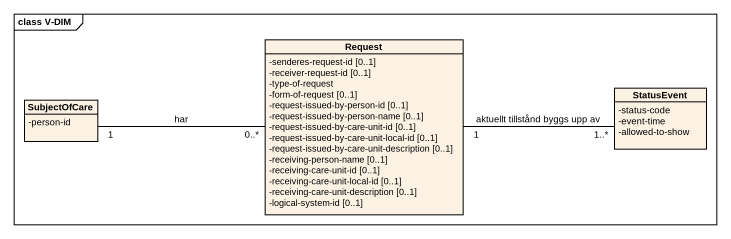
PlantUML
@startuml
mainframe class V-DIM
hide circle
hide empty members
skinparam classAttributeIconSize 0
class Request {
  -senderes-request-id [0..1]
  -receiver-request-id [0..1]
  -type-of-request
  -form-of-request [0..1]
  -request-issued-by-person-id [0..1]
  -request-issued-by-person-name [0..1]
  -request-issued-by-care-unit-id [0..1]
  -request-issued-by-care-unit-local-id [0..1]
  -request-issued-by-care-unit-description [0..1]
  -receiving-person-name [0..1]
  -receiving-care-unit-id [0..1]
  -receiving-care-unit-local-id [0..1]
  -receiving-care-unit-description [0..1]
  -logical-system-id [0..1]
}
class SubjectOfCare {
  -person-id
}
class StatusEvent {
  -status-code
  -event-time
  -allowed-to-show
}
Request "1" -right- "1..*" StatusEvent : aktuellt tillstånd byggs upp av
SubjectOfCare "1" -right- "0..*" Request : har
@enduml
